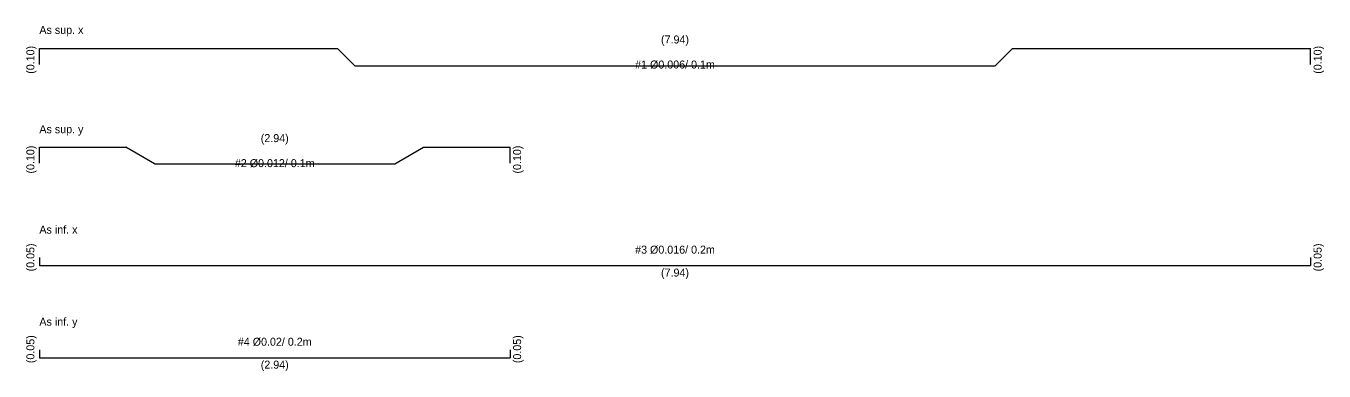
# Model space of a CAD drawing. Header units: metres. Extents: x -0.1 to 23, y -2.1 to 0.1.
# Drawn here: x 14.92 to 23.02, y -2.11 to 0.05 of the extents above; entities that cross this region are included whole.
import ezdxf
from ezdxf.enums import TextEntityAlignment as Align

# ---------------------------------------------------------------- set-up
doc = ezdxf.new("R2010")
doc.units = ezdxf.units.M

msp = doc.modelspace()

# ---------------------------------------------------------------- linework, layer by layer
for p, q in [((15, -0.191), (15, -0.091)), ((15, -0.091), (16.861, -0.091)), ((16.97, -0.2), (16.861, -0.091)), ((20.97, -0.2), (21.079, -0.091)), ((21.079, -0.091), (22.94, -0.091)), ((22.94, -0.191), (22.94, -0.091)), ((16.97, -0.2), (20.97, -0.2)), ((15, -0.808), (15, -0.708)), ((15, -0.708), (15.5399, -0.708)), ((15.72, -0.812), (15.5399, -0.708)), ((17.22, -0.812), (17.4001, -0.708)), ((17.4001, -0.708), (17.94, -0.708)), ((17.94, -0.808), (17.94, -0.708)), ((15.72, -0.812), (17.22, -0.812)), ((15, -1.399), (15, -1.449)), ((15, -1.449), (22.94, -1.449)), ((22.94, -1.399), (22.94, -1.449)), ((15, -1.975), (15, -2.025)), ((15, -2.025), (17.94, -2.025)), ((17.94, -1.975), (17.94, -2.025))]:
    msp.add_line(p, q)

# ---------------------------------------------------------------- texts
for s, p in [('As sup. x', (15, 0)), ('As sup. y', (15, -0.621)), ('As inf. x', (15, -1.249)), ('As inf. y', (15, -1.825))]:
    msp.add_text(s, height=0.05).set_placement(p)
for s, p in [('(0.10)', (14.95, -0.162)), ('(0.10)', (22.99, -0.162)), ('(0.10)', (14.95, -0.786)), ('(0.10)', (17.99, -0.786)), ('(0.05)', (14.95, -1.398)), ('(0.05)', (22.99, -1.398)), ('(0.05)', (14.95, -1.972)), ('(0.05)', (17.99, -1.972))]:
    msp.add_text(s, height=0.05, rotation=90).set_placement(p, align=Align.MIDDLE)
for s, p in [('(7.94)', (18.97, -0.041)), ('#1 Ø0.006/ 0.1m', (18.97, -0.191)), ('(2.94)', (16.47, -0.658)), ('#2 Ø0.012/ 0.1m', (16.47, -0.808)), ('#3 Ø0.016/ 0.2m', (18.97, -1.349)), ('(7.94)', (18.97, -1.499)), ('#4 Ø0.02/ 0.2m', (16.47, -1.925)), ('(2.94)', (16.47, -2.075))]:
    msp.add_text(s, height=0.05).set_placement(p, align=Align.MIDDLE)

doc.saveas('drawing.dxf')
